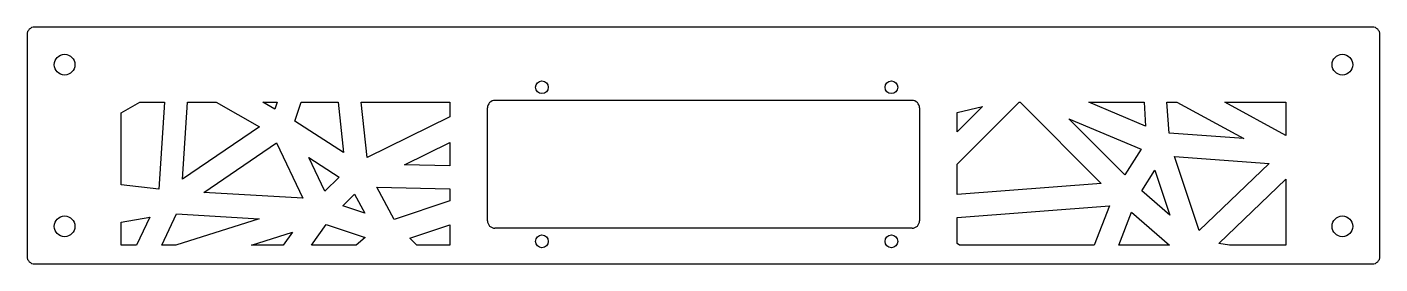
# Model space of a CAD drawing. Header units: millimetres. Extents: x -180 to 180, y -32 to 32.
import ezdxf

# ---------------------------------------------------------------- set-up
doc = ezdxf.new("R2010")
doc.units = ezdxf.units.MM

msp = doc.modelspace()

# ---------------------------------------------------------------- linework, layer by layer
at = {"color": 7, "linetype": 'Continuous', "lineweight": 25}
for p, q in [((-180, 29.5), (-180, -29.5)), ((178, 31.5), (-178, 31.5)), ((180, -29.5), (180, 29.5)), ((-155, 8.73), (-150.02, 11.5)), ((-150.02, 11.5), (-143.4, 11.5)), ((-143.4, 11.5), (-144.95, -11.62)), ((-138.66, -8.98), (-137.3, 11.5)), ((-137.3, 11.5), (-129.65, 11.5)), ((-129.65, 11.5), (-118.12, 4.98)), ((-114.07, 9.7), (-117.26, 11.5)), ((-117.26, 11.5), (-113.47, 11.5)), ((-113.47, 11.5), (-114.07, 9.7)), ((-108.71, 6.5), (-107.05, 11.5)), ((-107.05, 11.5), (-97.24, 11.5)), ((-97.24, 11.5), (-95.82, -1.84)), ((-89.54, -3.22), (-91.11, 11.5)), ((-91.11, 11.5), (-67.5, 11.5)), ((-67.5, 11.5), (-67.5, 7.59)), ((55.5, 12), (-55.5, 12)), ((67.5, -4.97), (83.97, 11.5)), ((83.97, 11.5), (84.23, 11.5)), ((84.23, 11.5), (105.83, -10.11)), ((117.64, 5.18), (102.57, 11.5)), ((102.57, 11.5), (117.22, 11.5)), ((117.22, 11.5), (117.64, 5.18)), ((123.88, 3.31), (123.33, 11.5)), ((123.33, 11.5), (125.99, 11.5)), ((125.99, 11.5), (143.74, 1.85)), ((155, 2.68), (138.76, 11.5)), ((138.76, 11.5), (155, 11.5)), ((155, 11.5), (155, 2.68)), ((-155, -10.45), (-155, 8.73)), ((-67.5, 7.59), (-89.54, -3.22)), ((-57.5, -20), (-57.5, 10)), ((57.5, 10), (57.5, -20)), ((74.26, 10.41), (67.5, 3.65)), ((67.5, 8.76), (74.26, 10.41)), ((67.5, 3.65), (67.5, 8.76)), ((-118.12, 4.98), (-138.66, -8.98)), ((-95.82, -1.84), (-108.71, 6.5)), ((112.14, -7.79), (97.22, 7.13)), ((97.22, 7.13), (116.5, -0.95)), ((-133, -12.5), (-113.58, 0.7)), ((-113.58, 0.7), (-106.59, -14.05)), ((-79.57, -5.12), (-67.5, 0.8)), ((-67.5, 0.8), (-67.5, -5.4)), ((143.74, 1.85), (123.88, 3.31)), ((-100.73, -12.19), (-105.01, -3.16)), ((-105.01, -3.16), (-96.93, -8.38)), ((116.5, -0.95), (112.14, -7.79)), ((131.91, -22.59), (125.35, -2.91)), ((125.35, -2.91), (150.56, -4.76)), ((-67.5, -5.4), (-79.57, -5.12)), ((67.5, -13.05), (67.5, -4.97)), ((116.66, -12.05), (120.14, -6.58)), ((120.14, -6.58), (124.13, -18.53)), ((150.56, -4.76), (131.91, -22.59)), ((-144.95, -11.62), (-155, -10.45)), ((-96.93, -8.38), (-100.73, -12.19)), ((105.83, -10.11), (67.5, -13.05)), ((137.1, -26.05), (155, -8.94)), ((155, -8.94), (155, -26.5)), ((-106.59, -14.05), (-133, -12.5)), ((-95.99, -16.07), (-92.85, -12.93)), ((-92.85, -12.93), (-90.1, -18.03)), ((-86.94, -11.04), (-67.5, -11.49)), ((-82.31, -19.65), (-86.94, -11.04)), ((-67.5, -11.49), (-67.5, -14.71)), ((124.13, -18.53), (116.66, -12.05)), ((-90.1, -18.03), (-95.99, -16.07)), ((-67.5, -14.71), (-82.31, -19.65)), ((67.5, -19.17), (108.06, -16.05)), ((108.06, -16.05), (103.94, -26.5)), ((110.49, -26.5), (113.93, -17.76)), ((113.93, -17.76), (124.02, -26.5)), ((-155, -20.39), (-147.36, -19.04)), ((-155, -26.5), (-155, -20.39)), ((-147.36, -19.04), (-150.84, -26.5)), ((-144.11, -26.5), (-140.23, -18.18)), ((-118.27, -19.47), (-140.42, -26.5)), ((-140.23, -18.18), (-118.27, -19.47)), ((-104.34, -26.5), (-100.45, -21.01)), ((-100.45, -21.01), (-89.99, -24.49)), ((-78.13, -24.68), (-67.5, -21.14)), ((-67.5, -21.14), (-67.5, -26.5)), ((67.5, -26.05), (67.5, -19.17)), ((-120.26, -26.5), (-109.36, -23.05)), ((-109.36, -23.05), (-111.81, -26.5)), ((-89.99, -24.49), (-92.44, -26.5)), ((-76.32, -26.5), (-78.13, -24.68)), ((55.5, -22), (-55.5, -22)), ((-150.84, -26.5), (-155, -26.5)), ((-140.42, -26.5), (-144.11, -26.5)), ((-111.81, -26.5), (-120.26, -26.5)), ((-92.44, -26.5), (-104.34, -26.5)), ((-67.5, -26.5), (-76.32, -26.5)), ((68.11, -26.5), (67.5, -26.05)), ((103.94, -26.5), (68.11, -26.5)), ((124.02, -26.5), (110.49, -26.5)), ((139.99, -26.5), (137.1, -26.05)), ((155, -26.5), (139.99, -26.5)), ((-178, -31.5), (178, -31.5))]:
    msp.add_line(p, q, dxfattribs=at)
for centre, radius in [((-170, 21.5), 2.75), ((170, 21.5), 2.75), ((-43, 15.5), 1.7), ((50, 15.5), 1.7), ((-170, -21.5), 2.75), ((170, -21.5), 2.75), ((-43, -25.5), 1.7), ((50, -25.5), 1.7)]:
    msp.add_circle(centre, radius, dxfattribs=at)
for centre, start, end in [((-178, 29.5), 90, 180), ((178, 29.5), 0, 90), ((-55.5, 10), 90, 180), ((55.5, 10), 0, 90), ((-55.5, -20), 180, 270), ((55.5, -20), 270, 0), ((-178, -29.5), 180, 270), ((178, -29.5), 270, 0)]:
    msp.add_arc(centre, 2, start, end, dxfattribs=at)

doc.saveas('drawing.dxf')
